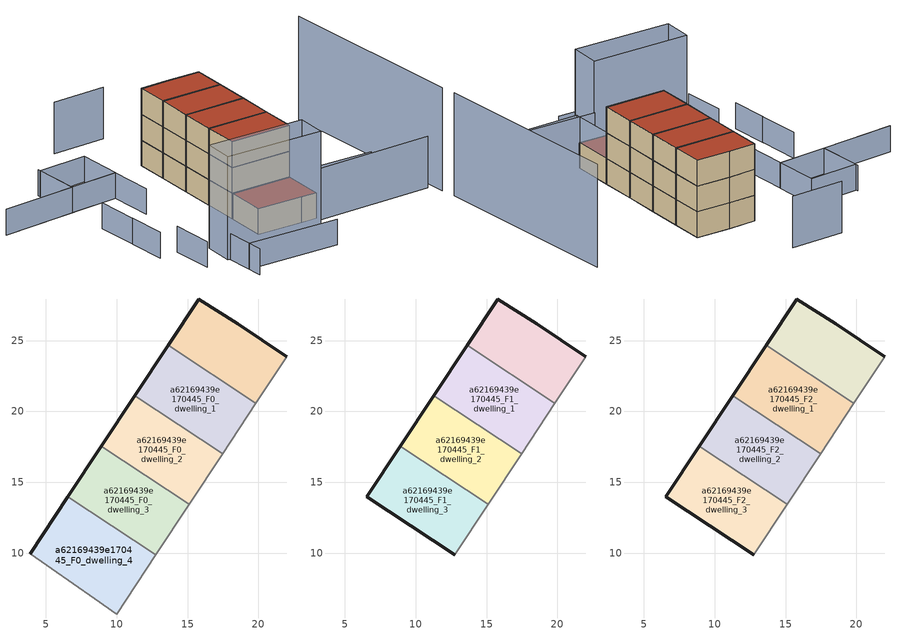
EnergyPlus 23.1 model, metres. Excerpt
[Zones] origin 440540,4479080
a62169439e170445_F0_dwelling_0
 floor ground (EU_floor_Construction): 19.81,20.56 21.99,23.85 18.55,26.2 15.78,27.93 13.62,24.66 z0
 wall outside (EU_wall_Construction): 13.62,24.66 15.78,27.93 18.55,26.2 21.99,23.85 z0:3
 wall adiabatic (EU_wall_Construction): 21.99,23.85 19.81,20.56 z0:3
 wall to a62169439e170445_F0_dwelling_1 (EU_wall_Construction): 19.81,20.56 13.62,24.66 z0:3
a62169439e170445_F0_dwelling_1
 floor ground (EU_floor_Construction): 17.47,17.02 19.81,20.56 13.62,24.66 11.28,21.12 z0
 wall outside (EU_wall_Construction): 11.28,21.12 13.62,24.66 z0:3
 wall adiabatic (EU_wall_Construction): 19.81,20.56 17.47,17.02 z0:3
 wall to a62169439e170445_F0_dwelling_2 (EU_wall_Construction): 17.47,17.02 11.27,21.12 z0:3
a62169439e170445_F0_dwelling_2
 floor ground (EU_floor_Construction): 15.11,13.45 17.47,17.02 11.28,21.12 8.92,17.55 z0
 wall outside (EU_wall_Construction): 8.92,17.55 11.28,21.12 z0:3
 wall adiabatic (EU_wall_Construction): 17.47,17.02 15.11,13.45 z0:3
 wall to a62169439e170445_F0_dwelling_3 (EU_wall_Construction): 15.11,13.45 8.92,17.55 z0:3
a62169439e170445_F0_dwelling_3
 floor ground (EU_floor_Construction): 12.74,9.88 15.11,13.45 8.92,17.55 6.56,13.97 z0
 wall outside (EU_wall_Construction): 6.56,13.97 8.92,17.55 z0:3
 wall adiabatic (EU_wall_Construction): 15.11,13.45 12.74,9.88 z0:3
 wall to a62169439e170445_F0_dwelling_4 (EU_wall_Construction): 12.74,9.88 6.56,13.97 z0:3
a62169439e170445_F0_dwelling_4
 floor ground (EU_floor_Construction): 9.99,5.71 12.74,9.88 6.56,13.97 3.9,9.94 8.43,6.79 z0
 wall outside (EU_wall_Construction): 3.9,9.94 6.56,13.97 z0:3
 wall adiabatic (EU_wall_Construction): 12.74,9.88 9.99,5.71 8.43,6.79 3.9,9.94 z0:3
 roof outside (EU_roof_Construction): 12.74,9.88 9.99,5.71 8.43,6.79 3.9,9.94 6.56,13.97 z3
a62169439e170445_F1_dwelling_0
 floor to a62169439e170445_F0_dwelling_0 (EU_floor_Construction): 19.81,20.56 21.99,23.85 18.55,26.2 15.78,27.93 13.62,24.66 z3
 wall outside (EU_wall_Construction): 13.62,24.66 15.78,27.93 18.55,26.2 21.99,23.85 z3:6
 wall adiabatic (EU_wall_Construction): 21.99,23.85 19.81,20.56 z3:6
 wall to a62169439e170445_F1_dwelling_1 (EU_wall_Construction): 19.81,20.56 13.62,24.66 z3:6
a62169439e170445_F1_dwelling_1
 floor to a62169439e170445_F0_dwelling_1 (EU_floor_Construction): 17.47,17.02 19.81,20.56 13.62,24.66 11.27,21.12 z3
 wall outside (EU_wall_Construction): 11.28,21.12 13.62,24.66 z3:6
 wall adiabatic (EU_wall_Construction): 19.81,20.56 17.47,17.02 z3:6
 wall to a62169439e170445_F1_dwelling_2 (EU_wall_Construction): 17.47,17.02 11.27,21.12 z3:6
a62169439e170445_F1_dwelling_2
 floor to a62169439e170445_F0_dwelling_2 (EU_floor_Construction): 15.11,13.45 17.47,17.02 11.27,21.12 8.92,17.55 z3
 wall outside (EU_wall_Construction): 8.92,17.55 11.28,21.12 z3:6
 wall adiabatic (EU_wall_Construction): 17.47,17.02 15.11,13.45 z3:6
 wall to a62169439e170445_F1_dwelling_3 (EU_wall_Construction): 15.11,13.45 8.92,17.55 z3:6
a62169439e170445_F1_dwelling_3
 floor to a62169439e170445_F0_dwelling_3 (EU_floor_Construction): 12.74,9.88 15.11,13.45 8.92,17.55 6.56,13.97 z3
 wall outside (EU_wall_Construction): 12.74,9.88 6.56,13.97 8.92,17.55 z3:6
 wall adiabatic (EU_wall_Construction): 15.11,13.45 12.74,9.88 z3:6
a62169439e170445_F2_dwelling_0
 floor to a62169439e170445_F1_dwelling_0 (EU_floor_Construction): 19.81,20.56 21.99,23.85 18.55,26.2 15.78,27.93 13.62,24.66 z6
 wall outside (EU_wall_Construction): 13.62,24.66 15.78,27.93 18.55,26.2 21.99,23.85 z6:9
 wall adiabatic (EU_wall_Construction): 21.99,23.85 19.81,20.56 z6:9
 wall to a62169439e170445_F2_dwelling_1 (EU_wall_Construction): 19.81,20.56 13.62,24.66 z6:9
 roof outside (EU_roof_Construction): 18.55,26.2 21.99,23.85 19.81,20.56 13.62,24.66 15.78,27.93 z9
a62169439e170445_F2_dwelling_1
 floor to a62169439e170445_F1_dwelling_1 (EU_floor_Construction): 17.47,17.02 19.81,20.56 13.62,24.66 11.27,21.12 z6
 wall outside (EU_wall_Construction): 11.28,21.12 13.62,24.66 z6:9
 wall adiabatic (EU_wall_Construction): 19.81,20.56 17.47,17.02 z6:9
 wall to a62169439e170445_F2_dwelling_2 (EU_wall_Construction): 17.47,17.02 11.27,21.12 z6:9
 roof outside (EU_roof_Construction): 19.81,20.56 17.47,17.02 11.28,21.12 13.62,24.66 z9
a62169439e170445_F2_dwelling_2
 floor to a62169439e170445_F1_dwelling_2 (EU_floor_Construction): 15.11,13.45 17.47,17.02 11.27,21.12 8.92,17.55 z6
 wall outside (EU_wall_Construction): 8.92,17.55 11.28,21.12 z6:9
 wall adiabatic (EU_wall_Construction): 17.47,17.02 15.11,13.45 z6:9
 wall to a62169439e170445_F2_dwelling_3 (EU_wall_Construction): 15.11,13.45 8.92,17.55 z6:9
 roof outside (EU_roof_Construction): 17.47,17.02 15.11,13.45 8.92,17.55 11.28,21.12 z9
a62169439e170445_F2_dwelling_3
 floor to a62169439e170445_F1_dwelling_3 (EU_floor_Construction): 12.74,9.88 15.11,13.45 8.92,17.55 6.56,13.97 z6
 wall outside (EU_wall_Construction): 12.74,9.88 6.56,13.97 8.92,17.55 z6:9
 wall adiabatic (EU_wall_Construction): 15.11,13.45 12.74,9.88 z6:9
 roof outside (EU_roof_Construction): 15.11,13.45 12.74,9.88 6.56,13.97 8.92,17.55 z9
shading: 8.47,6.84 15.67,1.74 / 21.61,-2.41 9.71,5.28 / 9.71,5.28 21.79,23.98 / 20.7,34.22 15.24,37.68 z0:6; -4.72,7.64 4.5,1.2 / -3.13,10.35 -5.57,6.06 / -3.44,16.3 -5.92,11.94 / -3.26,21.46 -5.51,17.46 / -0.71,25.91 -3.27,21.39 / -6,34.82 6.98,27.48 / 6.98,27.48 4.38,22.89 / 4.64,35.3 1.85,30.35 / 1.85,30.35 -6.01,34.79 / 7.04,27.41 1.83,30.39 / 1.83,30.39 4.49,35.04 / 4.49,35.04 9.7,32.05 / 9.7,32.05 7.04,27.41 z0:3; 21.44,-4.07 32.89,16.76 / -1.27,13.55 8.43,6.79 / 8.43,6.79 6.38,3.83 / 6.38,3.83 -3.33,10.59 / -3.33,10.59 -1.27,13.55 z0:12
[Building]
EU S2 Campaign: North Axis=0; Terrain=City; Solar Distribution=FullExterior
[Site:Location]
Madrid: Latitude=40.5; Longitude=-3.5; Time Zone=1; Elevation=609
[SizingPeriod:WeatherFileDays]
AnnualSizingPeriod: Begin Month=1; Begin Day of Month=1; End Month=12; End Day of Month=31; Day of Week for Start Day=Monday; Use Weather File Daylight Saving Period=No; Use Weather File Rain and Snow Indicators=No
[MATERIAL]
EU_InternalMass_Material: Roughness=MediumRough; Thickness=0.1; Conductivity=1; Density=1800; Specific Heat=900; Thermal Absorptance=0.9; Solar Absorptance=0.7; Visible Absorptance=0.7
[MATERIAL:NOMASS] Roughness=MediumRough; Thermal Absorptance=0.9; Solar Absorptance=0.7; Visible Absorptance=0.7
Name | Thermal Resistance
EU_wall_NoMass | 0.419739
EU_roof_NoMass | 0.352165
EU_floor_NoMass | 0.608284
[CONSTRUCTION]
EU_wall_Construction: EU_wall_NoMass
EU_roof_Construction: EU_roof_NoMass
EU_floor_Construction: EU_floor_NoMass
EU_InternalMass_Construction: EU_InternalMass_Material
[ZONE] Type=1; Multiplier=1; Ceiling Height=autocalculate; Floor Area=autocalculate; Part of Total Floor Area=Yes
Name | Volume
a62169439e170445_F0_dwelling_0 | 88.5417
a62169439e170445_F1_dwelling_0; a62169439e170445_F2_dwelling_0 | 88.5425
a62169439e170445_F0_dwelling_1 | 94.734
a62169439e170445_F1_dwelling_1; a62169439e170445_F2_dwelling_1 | 94.7336
a62169439e170445_F0_dwelling_2 | 95.1753
a62169439e170445_F1_dwelling_2; a62169439e170445_F2_dwelling_2 | 95.1764
a62169439e170445_F0_dwelling_3 | 95.3965
a62169439e170445_F1_dwelling_3; a62169439e170445_F2_dwelling_3 | 95.3958
a62169439e170445_F0_dwelling_4 | 109.344
[INTERNALMASS] Construction=EU_InternalMass_Construction
Name | Zone or ZoneList | Surface Area
a62169439e170445_F0_dwelling_0_EU_InternalMass | a62169439e170445_F0_dwelling_0 | 29.5141
a62169439e170445_F0_dwelling_1_EU_InternalMass | a62169439e170445_F0_dwelling_1 | 31.5779
a62169439e170445_F0_dwelling_2_EU_InternalMass | a62169439e170445_F0_dwelling_2 | 31.7254
a62169439e170445_F0_dwelling_3_EU_InternalMass | a62169439e170445_F0_dwelling_3 | 31.7986
a62169439e170445_F0_dwelling_4_EU_InternalMass | a62169439e170445_F0_dwelling_4 | 36.4482
a62169439e170445_F1_dwelling_0_EU_InternalMass | a62169439e170445_F1_dwelling_0 | 31.1717
a62169439e170445_F1_dwelling_1_EU_InternalMass | a62169439e170445_F1_dwelling_1 | 31.7773
a62169439e170445_F1_dwelling_2_EU_InternalMass | a62169439e170445_F1_dwelling_2 | 30.9899
a62169439e170445_F1_dwelling_3_EU_InternalMass | a62169439e170445_F1_dwelling_3 | 67.1343
a62169439e170445_F2_dwelling_0_EU_InternalMass | a62169439e170445_F2_dwelling_0 | 31.1717
a62169439e170445_F2_dwelling_1_EU_InternalMass | a62169439e170445_F2_dwelling_1 | 31.7773
a62169439e170445_F2_dwelling_2_EU_InternalMass | a62169439e170445_F2_dwelling_2 | 30.9899
a62169439e170445_F2_dwelling_3_EU_InternalMass | a62169439e170445_F2_dwelling_3 | 67.1343
[OTHEREQUIPMENT] Fuel Type=Electricity; Design Level Calculation Method=Watts/Area; Power per Zone Floor Area=1; Fraction Latent=0; Fraction Radiant=0; Fraction Lost=0; Carbon Dioxide Generation Rate=0; EndUse Subcategory=EU_Step8_InternalGains
Name | Zone or ZoneList or Space or SpaceList | Schedule
EU_Step8_InternalGain_a62169439e170445_F0_dwelling_0_f000 | a62169439e170445_F0_dwelling_0 | EU_Step8_GainSchedule_a62169439e170445_F0_dwelling_0_f000
EU_Step8_InternalGain_a62169439e170445_F0_dwelling_1_f000 | a62169439e170445_F0_dwelling_1 | EU_Step8_GainSchedule_a62169439e170445_F0_dwelling_1_f000
EU_Step8_InternalGain_a62169439e170445_F0_dwelling_2_f000 | a62169439e170445_F0_dwelling_2 | EU_Step8_GainSchedule_a62169439e170445_F0_dwelling_2_f000
EU_Step8_InternalGain_a62169439e170445_F0_dwelling_3_f000 | a62169439e170445_F0_dwelling_3 | EU_Step8_GainSchedule_a62169439e170445_F0_dwelling_3_f000
EU_Step8_InternalGain_a62169439e170445_F0_dwelling_4_f000 | a62169439e170445_F0_dwelling_4 | EU_Step8_GainSchedule_a62169439e170445_F0_dwelling_4_f000
EU_Step8_InternalGain_a62169439e170445_F1_dwelling_0_f000 | a62169439e170445_F1_dwelling_0 | EU_Step8_GainSchedule_a62169439e170445_F1_dwelling_0_f000
EU_Step8_InternalGain_a62169439e170445_F1_dwelling_1_f000 | a62169439e170445_F1_dwelling_1 | EU_Step8_GainSchedule_a62169439e170445_F1_dwelling_1_f000
EU_Step8_InternalGain_a62169439e170445_F1_dwelling_2_f000 | a62169439e170445_F1_dwelling_2 | EU_Step8_GainSchedule_a62169439e170445_F1_dwelling_2_f000
EU_Step8_InternalGain_a62169439e170445_F1_dwelling_3_f000 | a62169439e170445_F1_dwelling_3 | EU_Step8_GainSchedule_a62169439e170445_F1_dwelling_3_f000
EU_Step8_InternalGain_a62169439e170445_F2_dwelling_0_f000 | a62169439e170445_F2_dwelling_0 | EU_Step8_GainSchedule_a62169439e170445_F2_dwelling_0_f000
EU_Step8_InternalGain_a62169439e170445_F2_dwelling_1_f000 | a62169439e170445_F2_dwelling_1 | EU_Step8_GainSchedule_a62169439e170445_F2_dwelling_1_f000
EU_Step8_InternalGain_a62169439e170445_F2_dwelling_2_f000 | a62169439e170445_F2_dwelling_2 | EU_Step8_GainSchedule_a62169439e170445_F2_dwelling_2_f000
EU_Step8_InternalGain_a62169439e170445_F2_dwelling_3_f000 | a62169439e170445_F2_dwelling_3 | EU_Step8_GainSchedule_a62169439e170445_F2_dwelling_3_f000
[ZONEVENTILATION:DESIGNFLOWRATE] Schedule=EU_AlwaysOn; Design Flow Rate Calculation Method=AirChanges/Hour; Air Changes per Hour=0.703302; Ventilation Type=Natural; Fan Pressure Rise=0; Fan Total Efficiency=1; Constant Term Coefficient=1; Temperature Term Coefficient=0; Velocity Term Coefficient=0; Velocity Squared Term Coefficient=0; Minimum Indoor Temperature=-100; Maximum Indoor Temperature=100; Delta Temperature=-100; Minimum Outdoor Temperature=-100; Maximum Outdoor Temperature=100; Maximum Wind Speed=40
Name | Zone or ZoneList or Space or SpaceList
EU_ConstantAir_a62169439e170445_F0_dwelling_0 | a62169439e170445_F0_dwelling_0
EU_ConstantAir_a62169439e170445_F0_dwelling_1 | a62169439e170445_F0_dwelling_1
EU_ConstantAir_a62169439e170445_F0_dwelling_2 | a62169439e170445_F0_dwelling_2
EU_ConstantAir_a62169439e170445_F0_dwelling_3 | a62169439e170445_F0_dwelling_3
EU_ConstantAir_a62169439e170445_F0_dwelling_4 | a62169439e170445_F0_dwelling_4
EU_ConstantAir_a62169439e170445_F1_dwelling_0 | a62169439e170445_F1_dwelling_0
EU_ConstantAir_a62169439e170445_F1_dwelling_1 | a62169439e170445_F1_dwelling_1
EU_ConstantAir_a62169439e170445_F1_dwelling_2 | a62169439e170445_F1_dwelling_2
EU_ConstantAir_a62169439e170445_F1_dwelling_3 | a62169439e170445_F1_dwelling_3
EU_ConstantAir_a62169439e170445_F2_dwelling_0 | a62169439e170445_F2_dwelling_0
EU_ConstantAir_a62169439e170445_F2_dwelling_1 | a62169439e170445_F2_dwelling_1
EU_ConstantAir_a62169439e170445_F2_dwelling_2 | a62169439e170445_F2_dwelling_2
EU_ConstantAir_a62169439e170445_F2_dwelling_3 | a62169439e170445_F2_dwelling_3
[HVACTEMPLATE:THERMOSTAT] Constant Heating Setpoint=20; Constant Cooling Setpoint=50
EU_HeatOnly_a62169439e170445_F0_dwelling_0; EU_HeatOnly_a62169439e170445_F0_dwelling_1; EU_HeatOnly_a62169439e170445_F0_dwelling_2; EU_HeatOnly_a62169439e170445_F0_dwelling_3; EU_HeatOnly_a62169439e170445_F0_dwelling_4; EU_HeatOnly_a62169439e170445_F1_dwelling_0; EU_HeatOnly_a62169439e170445_F1_dwelling_1; EU_HeatOnly_a62169439e170445_F1_dwelling_2; EU_HeatOnly_a62169439e170445_F1_dwelling_3; EU_HeatOnly_a62169439e170445_F2_dwelling_0; EU_HeatOnly_a62169439e170445_F2_dwelling_1; EU_HeatOnly_a62169439e170445_F2_dwelling_2; EU_HeatOnly_a62169439e170445_F2_dwelling_3
[HVACTEMPLATE:ZONE:IDEALLOADSAIRSYSTEM] System Availability Schedule=EU_AlwaysOn; Maximum Heating Supply Air Temperature=50; Minimum Cooling Supply Air Temperature=13; Maximum Heating Supply Air Humidity Ratio=0.0156; Minimum Cooling Supply Air Humidity Ratio=0.0077; Heating Limit=NoLimit; Cooling Limit=NoLimit; Heating Availability Schedule=EU_AlwaysOn; Cooling Availability Schedule=EU_CoolingOff; Dehumidification Control Type=ConstantSensibleHeatRatio; Cooling Sensible Heat Ratio=0.7; Dehumidification Setpoint=60; Humidification Control Type=None; Humidification Setpoint=30; Outdoor Air Method=None; Outdoor Air Flow Rate per Person=0.00944; Outdoor Air Flow Rate per Zone Floor Area=0; Outdoor Air Flow Rate per Zone=0; Demand Controlled Ventilation Type=None; Outdoor Air Economizer Type=NoEconomizer; Heat Recovery Type=None; Sensible Heat Recovery Effectiveness=0.7; Latent Heat Recovery Effectiveness=0.65
Name | Template Thermostat
a62169439e170445_F0_dwelling_0 | EU_HeatOnly_a62169439e170445_F0_dwelling_0
a62169439e170445_F0_dwelling_1 | EU_HeatOnly_a62169439e170445_F0_dwelling_1
a62169439e170445_F0_dwelling_2 | EU_HeatOnly_a62169439e170445_F0_dwelling_2
a62169439e170445_F0_dwelling_3 | EU_HeatOnly_a62169439e170445_F0_dwelling_3
a62169439e170445_F0_dwelling_4 | EU_HeatOnly_a62169439e170445_F0_dwelling_4
a62169439e170445_F1_dwelling_0 | EU_HeatOnly_a62169439e170445_F1_dwelling_0
a62169439e170445_F1_dwelling_1 | EU_HeatOnly_a62169439e170445_F1_dwelling_1
a62169439e170445_F1_dwelling_2 | EU_HeatOnly_a62169439e170445_F1_dwelling_2
a62169439e170445_F1_dwelling_3 | EU_HeatOnly_a62169439e170445_F1_dwelling_3
a62169439e170445_F2_dwelling_0 | EU_HeatOnly_a62169439e170445_F2_dwelling_0
a62169439e170445_F2_dwelling_1 | EU_HeatOnly_a62169439e170445_F2_dwelling_1
a62169439e170445_F2_dwelling_2 | EU_HeatOnly_a62169439e170445_F2_dwelling_2
a62169439e170445_F2_dwelling_3 | EU_HeatOnly_a62169439e170445_F2_dwelling_3
[SIZING:ZONE] Zone Cooling Design Supply Air Temperature Input Method=SupplyAirTemperature; Zone Cooling Design Supply Air Temperature=13; Zone Heating Design Supply Air Temperature Input Method=SupplyAirTemperature; Zone Heating Design Supply Air Temperature=50; Zone Cooling Design Supply Air Humidity Ratio=0.008; Zone Heating Design Supply Air Humidity Ratio=0.008; Cooling Design Air Flow Method=DesignDay; Cooling Design Air Flow Rate=0; Cooling Minimum Air Flow per Zone Floor Area=0.000762; Cooling Minimum Air Flow=0; Cooling Minimum Air Flow Fraction=0.2; Heating Design Air Flow Method=DesignDay; Heating Design Air Flow Rate=0; Heating Maximum Air Flow per Zone Floor Area=0.002032; Heating Maximum Air Flow=0.141576; Heating Maximum Air Flow Fraction=0.3; Account for Dedicated Outdoor Air System=No; Dedicated Outdoor Air System Control Strategy=NeutralSupplyAir; Dedicated Outdoor Air Low Setpoint Temperature for Design=autosize; Dedicated Outdoor Air High Setpoint Temperature for Design=autosize; Zone Load Sizing Method=Sensible Load Only No Latent Load; Zone Latent Cooling Design Supply Air Humidity Ratio Input Method=HumidityRatioDifference; Zone Cooling Design Supply Air Humidity Ratio Difference=0.005; Zone Latent Heating Design Supply Air Humidity Ratio Input Method=HumidityRatioDifference; Zone Humidification Design Supply Air Humidity Ratio Difference=0.005
a62169439e170445_F0_dwelling_0; a62169439e170445_F0_dwelling_1; a62169439e170445_F0_dwelling_2; a62169439e170445_F0_dwelling_3; a62169439e170445_F0_dwelling_4; a62169439e170445_F1_dwelling_0; a62169439e170445_F1_dwelling_1; a62169439e170445_F1_dwelling_2; a62169439e170445_F1_dwelling_3; a62169439e170445_F2_dwelling_0; a62169439e170445_F2_dwelling_1; a62169439e170445_F2_dwelling_2; a62169439e170445_F2_dwelling_3
[SCHEDULE:CONSTANT]
Name | Hourly Value
EU_AlwaysOn | 1
EU_CoolingOff | 0
[SCHEDULE:FILE] Column Number=1; Rows to Skip at Top=0; Number of Hours of Data=8760; Column Separator=Comma; Interpolate to Timestep=No; Minutes per Item=60; Adjust Schedule for Daylight Savings=Yes
Name | File
EU_Step8_GainSchedule_a62169439e170445_F0_dwelling_0_f000 | ../../schedules/a62169439e170445/a62169439e170445_F0_dwelling_0_f000_gain.csv
EU_Step8_GainSchedule_a62169439e170445_F0_dwelling_1_f000 | ../../schedules/a62169439e170445/a62169439e170445_F0_dwelling_1_f000_gain.csv
EU_Step8_GainSchedule_a62169439e170445_F0_dwelling_2_f000 | ../../schedules/a62169439e170445/a62169439e170445_F0_dwelling_2_f000_gain.csv
EU_Step8_GainSchedule_a62169439e170445_F0_dwelling_3_f000 | ../../schedules/a62169439e170445/a62169439e170445_F0_dwelling_3_f000_gain.csv
EU_Step8_GainSchedule_a62169439e170445_F0_dwelling_4_f000 | ../../schedules/a62169439e170445/a62169439e170445_F0_dwelling_4_f000_gain.csv
EU_Step8_GainSchedule_a62169439e170445_F1_dwelling_0_f000 | ../../schedules/a62169439e170445/a62169439e170445_F1_dwelling_0_f000_gain.csv
EU_Step8_GainSchedule_a62169439e170445_F1_dwelling_1_f000 | ../../schedules/a62169439e170445/a62169439e170445_F1_dwelling_1_f000_gain.csv
EU_Step8_GainSchedule_a62169439e170445_F1_dwelling_2_f000 | ../../schedules/a62169439e170445/a62169439e170445_F1_dwelling_2_f000_gain.csv
EU_Step8_GainSchedule_a62169439e170445_F1_dwelling_3_f000 | ../../schedules/a62169439e170445/a62169439e170445_F1_dwelling_3_f000_gain.csv
EU_Step8_GainSchedule_a62169439e170445_F2_dwelling_0_f000 | ../../schedules/a62169439e170445/a62169439e170445_F2_dwelling_0_f000_gain.csv
EU_Step8_GainSchedule_a62169439e170445_F2_dwelling_1_f000 | ../../schedules/a62169439e170445/a62169439e170445_F2_dwelling_1_f000_gain.csv
EU_Step8_GainSchedule_a62169439e170445_F2_dwelling_2_f000 | ../../schedules/a62169439e170445/a62169439e170445_F2_dwelling_2_f000_gain.csv
EU_Step8_GainSchedule_a62169439e170445_F2_dwelling_3_f000 | ../../schedules/a62169439e170445/a62169439e170445_F2_dwelling_3_f000_gain.csv
